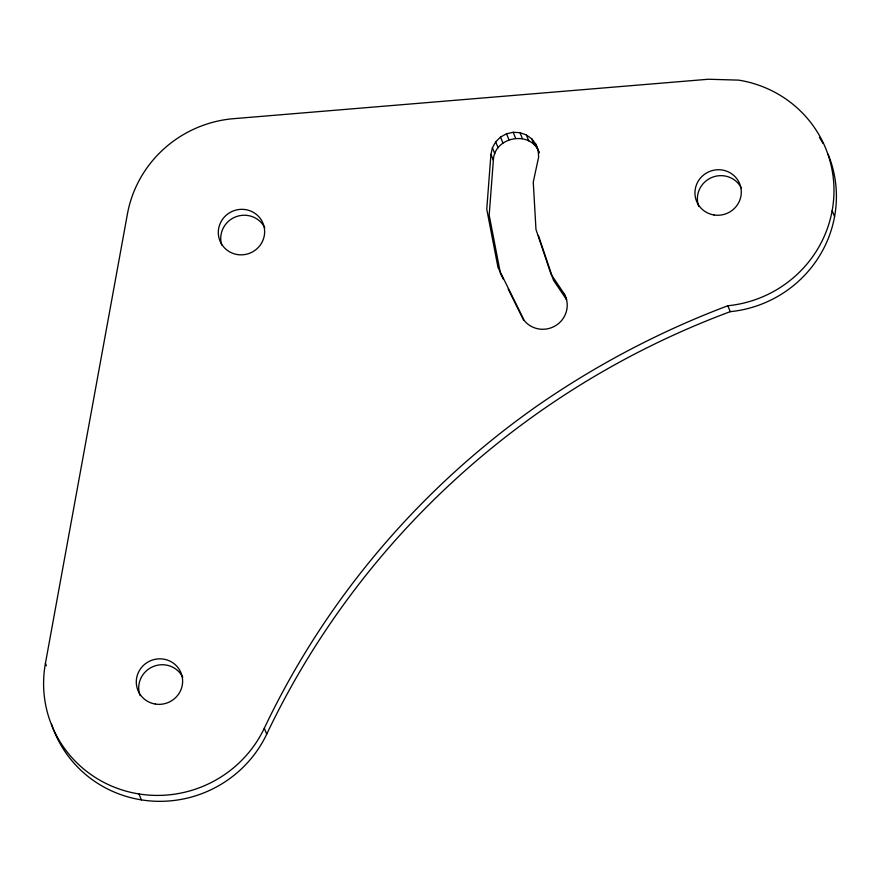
<?xml version="1.0" encoding="UTF-8"?>
<svg xmlns="http://www.w3.org/2000/svg" width="880" height="880" viewBox="0 0 880 880"><rect width="100%" height="100%" fill="white"/><g stroke="black" fill="none" stroke-linecap="round" stroke-linejoin="round"><path stroke-width="1.32" d="M490.941 154.352L486.761 209.22L498.003 267.421L524.26 320.518L526.064 322.542A24.134 23.54 -22.3 0 0 557.634 324.28A24.134 23.54 -22.3 0 0 564.157 293.733L551.1 274.373L535.975 229.471L533.258 182.05L538.637 157.069L538.175 150.403L535.821 144.166L531.773 138.864L526.339 134.926L519.959 132.671L513.172 132.286L506.517 133.793L500.522 137.082L495.693 141.878L492.404 147.796L490.941 154.352L493.361 160.259L489.181 215.138L500.434 273.328L503.415 279.367M45.419 663.388L127.446 213.895A116.27 113.421 -22.3 0 1 231.77 118.833L708.411 79.244L738.628 80.124A116.27 113.421 -22.3 0 1 833.855 195.866A116.27 113.421 -22.3 0 1 727.826 305.756C660.715 331.056 596.827 364.562 537.878 405.405A822.239 802.12 -22.3 0 0 264.297 728.244A116.27 113.421 -22.3 0 1 124.245 790.625A116.27 113.421 -22.3 0 1 45.419 663.388L46.387 665.753M493.361 160.259C494.109 136.444 531.234 129.822 539.187 152.57M508.189 289.014L523.699 320.397M832.15 210.694L834.581 216.612M727.826 305.756L730.257 311.663A822.239 802.12 -22.3 0 0 266.717 734.162A116.27 113.421 -22.3 0 1 154.385 801.207A116.27 113.421 -22.3 0 1 51.546 724.13M535.821 144.166L538.252 150.073M538.175 150.403L539.143 152.768M531.773 138.864L534.193 144.771M526.339 134.926L528.759 140.833M519.959 132.671L522.39 138.578M513.172 132.286L515.592 138.193M506.517 133.793L508.937 139.7M500.522 137.082L502.953 142.989M564.157 293.733L566.577 299.64L553.52 280.291L538.395 235.389M495.693 141.878L498.113 147.785M492.404 147.796L494.835 153.703M264.297 728.244L266.717 734.162M138.952 793.958L141.372 799.876M828.091 154.231A116.27 113.421 -22.3 0 1 730.257 311.663M819.423 137.401A116.27 113.421 -22.3 0 1 822.855 143.242M221.716 244.97A23.254 22.682 -22.3 0 1 235.477 216.942A23.254 22.682 -22.3 0 1 264.77 227.744M140.074 695.585A23.254 22.682 -22.3 0 1 152.9 666.666A23.254 22.682 -22.3 0 1 182.743 677.237M698.742 206.492A23.254 22.682 -22.3 0 1 711.568 177.584A23.254 22.682 -22.3 0 1 741.411 188.144M155.353 704.066A23.254 22.682 -22.3 0 0 181.258 673.508A23.254 22.682 -22.3 0 0 141.757 667.205A23.254 22.682 -22.3 0 0 155.353 704.066M237.38 254.562A23.254 22.682 -22.3 0 0 263.274 224.004A23.254 22.682 -22.3 0 0 223.773 217.701A23.254 22.682 -22.3 0 0 237.38 254.562M714.021 214.973A23.254 22.682 -22.3 0 0 739.926 184.415A23.254 22.682 -22.3 0 0 700.414 178.112A23.254 22.682 -22.3 0 0 714.021 214.973"/></g></svg>
